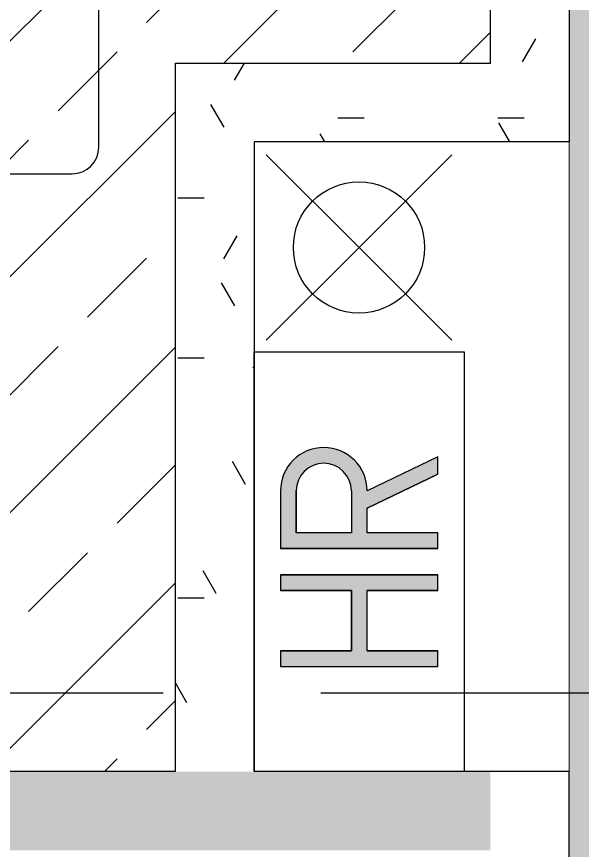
# Model space of a CAD drawing. Header units: millimetres. Extents: x -92759 to 184353, y -15225 to 86714.
# Drawn here: x 81749 to 82826, y 61041 to 62630 of the extents above; entities that cross this region are included whole.
import ezdxf

# ---------------------------------------------------------------- set-up
doc = ezdxf.new("R2010")
doc.units = ezdxf.units.MM
doc.linetypes.add('IDA - Grid Line', pattern=[2100, 1200, -300, 300, -300])
for name, color, linetype in [('0-1', 9, 'Continuous'), ('A-_FURT----_E', 9, 'Continuous'), ('A-_FURT----_E-1', 8, 'Continuous'), ('A-_WALL----_H-1', 9, 'Continuous'), ('A-_WALLPRTN_E', 8, 'Continuous'), ('A-PATT-CONC', 8, 'Continuous'), ('M-_SANIFIXR_E', 9, 'Continuous')]:
    doc.layers.add(name, color=color, linetype=linetype)
for name, color, linetype, true_color in [('A-_DETA----_ED-2', 1, 'Continuous', 0xff0000), ('M-_EQPT----_E-1', 1, 'Continuous', 0xff0000), ('S-_ANOTGRID_E-1', 9, 'IDA - Grid Line', 0x808080)]:
    doc.layers.add(name, color=color, linetype=linetype, true_color=true_color)
doc.layers.add('HFI 9MM FPB', color=94, linetype='Continuous', lineweight=5)
pattern_1 = [(0, (-11670.95, 40338.29), (609.6, 152.4), [50.292, -406.908, 50.292, -406.908, -2438.4]), (0, (-11670.95, 40338.29), (609.6, 152.4), [-914.4, 50.292, -864.108, 50.292, -406.908, -1066.8]), (0, (-11670.95, 40338.29), (609.6, 152.4), [-2286, 50.292, -254.508, 50.292, -711.708]), (120, (-11442.35, 40414.49), (-436.7823, 451.7291), [50.292, -406.908, 50.292, -406.908, -2438.4]), (120, (-11442.35, 40414.49), (-436.7823, 451.7291), [-914.4, 50.292, -864.108, 50.292, -406.908, -1066.8]), (120, (-11442.35, 40414.49), (-436.7823, 451.7291), [-2286, 50.292, -254.508, 50.292, -711.708]), (240, (-11366.15, 40719.29), (-172.8177, -604.1291), [50.292, -406.908, 50.292, -406.908, -2438.4]), (240, (-11366.15, 40719.29), (-172.8177, -604.1291), [-914.4, 50.292, -864.108, 50.292, -406.908, -1066.8]), (240, (-11366.15, 40719.29), (-172.8177, -604.1291), [-2286, 50.292, -254.508, 50.292, -711.708])]

# ---------------------------------------------------------------- blocks, each defined once
blk = doc.blocks.new('IDA - Hosereel - Scaled1 - HR 2-8812610-BLK8_RHH_2ND STOREY PLAN')
at = {"layer": 'A-_DETA----_ED-2'}
blk.add_hatch(color=256, dxfattribs=at).paths.add_polyline_path([(-25, -50), (-55, -50), (-55, -185), (-170, -185), (-170, -50), (-200, -50), (-200, -350), (-170, -350), (-170, -215), (-55, -215), (-55, -350), (-25, -350), (-25, -172.2)])
h = blk.add_hatch(color=256, dxfattribs=at)
h.paths.add_polyline_path([(217.5, -132.5), (214.7, -111.1), (206.4, -91.2), (193.3, -74.2), (176.3, -61.1), (156.4, -52.8), (135, -50), (25, -50), (25, -350), (55, -350), (55, -215), (101.7, -215), (166.7, -350), (200, -350), (135, -215), (156.4, -212.2), (176.3, -203.9), (193.3, -190.8), (207.1, -172.2), (214.7, -153.9)])
h.paths.add_polyline_path([(187.5, -132.5), (185.7, -146.1), (180.5, -158.7), (168.7, -172.2), (161.3, -178), (148.6, -183.2), (135, -185), (55, -185), (55, -80), (135, -80), (148.6, -81.8), (161.3, -87), (172.1, -95.4), (180.5, -106.2), (185.7, -118.9)])
for p, q in [((-400, -400), (-400, 0)), ((-400, 0), (400, 0)), ((400, 0), (400, -400)), ((-170, -50), (-200, -50)), ((-200, -50), (-200, -350)), ((-170, -50), (-200, -50)), ((-200, -50), (-200, -350)), ((-170, -50), (-170, -185)), ((-170, -185), (-170, -50)), ((-25, -50), (-55, -50)), ((-55, -185), (-55, -50)), ((-25, -50), (-55, -50)), ((-55, -50), (-55, -185)), ((-25, -50), (-25, -350)), ((-25, -350), (-25, -50)), ((25, -350), (25, -50)), ((135, -50), (25, -50)), ((135, -50), (25, -50)), ((25, -50), (25, -350)), ((55, -185), (55, -80)), ((135, -80), (55, -80)), ((55, -185), (55, -80)), ((55, -80), (135, -80)), ((-170, -185), (-55, -185)), ((-55, -185), (-170, -185)), ((135, -185), (55, -185)), ((135, -185), (55, -185)), ((-170, -215), (-55, -215)), ((-170, -215), (-170, -350)), ((-170, -350), (-170, -215)), ((-170, -215), (-55, -215)), ((-55, -350), (-55, -215)), ((-55, -215), (-55, -350)), ((55, -350), (55, -215)), ((55, -215), (101.7, -215)), ((55, -350), (55, -215)), ((55, -215), (101.7, -215)), ((166.7, -350), (101.7, -215)), ((101.7, -215), (166.7, -350)), ((200, -350), (135, -215)), ((200, -350), (135, -215)), ((-200, -350), (-170, -350)), ((-200, -350), (-170, -350)), ((-55, -350), (-25, -350)), ((-55, -350), (-25, -350)), ((25, -350), (55, -350)), ((25, -350), (55, -350)), ((166.7, -350), (200, -350)), ((166.7, -350), (200, -350)), ((400, -400), (-400, -400))]:
    blk.add_line(p, q, dxfattribs=at)
for radius in [82.5, 82.5, 52.5, 52.5]:
    blk.add_arc((135, -132.5), radius, 270, 90, dxfattribs=at)
blk = doc.blocks.new('IDA- Fire Extinguisher1 - 3kg AB-8814941-BLK8_RHH_2ND STOREY PLAN')
at = {"layer": 'A-_DETA----_ED-2'}
for p in [(-226.8, 376.8), (126.8, 376.8), (-226.8, 23.2), (126.8, 23.2)]:
    blk.add_line(p, (-50, 200), dxfattribs=at)
blk.add_circle((-50, 200), 125, dxfattribs=at)
blk = doc.blocks.new('Steelcase_AM_Table_Conference_Groupwork_Training_NonFlip - 30D x 60W-8499871-2ND STOREY Copy 1')
at = {"layer": 'A-_FURT----_E', "color": 8}
for p, q in [((694.8, 317.5), (-727.6, 317.5)), ((-778.4, 266.7), (-778.4, -393.7)), ((745.6, -393.7), (745.6, 266.7)), ((-727.6, -444.5), (694.8, -444.5))]:
    blk.add_line(p, q, dxfattribs=at)
for centre, start, end in [((-727.6, 266.7), 90, 180), ((694.8, 266.7), 360, 90), ((-727.6, -393.7), 180, 270), ((694.8, -393.7), 270, 360)]:
    blk.add_arc(centre, 50.8, start, end, dxfattribs=at)
blk = doc.blocks.new('1599_FURN_RHH_BLK8 _NEW__2ND STY_dwg-10261561-BLK8_RHH_2ND STOREY PLAN')
at = {"layer": 'A-_FURT----_E', "rotation": 90}
blk.add_blockref('Steelcase_AM_Table_Conference_Groupwork_Training_NonFlip - 30D x 60W-8499871-2ND STOREY Copy 1', (-8840.3, -16232.7), dxfattribs=at)
blk = doc.blocks.new('A$C3019c3af')
at = {"layer": 'A-_WALL----_H-1'}
h = blk.add_hatch(dxfattribs=at)
h.set_pattern_fill('FP_8', color=256, style=0, pattern_type=2)
h.set_pattern_definition(pattern_1)
h.paths.add_polyline_path([(100, 29650), (100, 37900), (-50, 37900), (-50, 29650)])
h = blk.add_hatch(dxfattribs=at)
h.set_pattern_fill('FP_8', color=256, style=0, pattern_type=2)
h.set_pattern_definition(pattern_1)
h.paths.add_polyline_path([(-500, 29650), (-50, 29650), (-50, 29800), (-650, 29800), (-650, 29650)])
h = blk.add_hatch(dxfattribs=at)
h.set_pattern_fill('FP_8', color=256, style=0, pattern_type=2)
h.set_pattern_definition(pattern_1)
h.paths.add_polyline_path([(-600.9, 28450), (-500, 28450), (-500, 29650), (-650, 29650), (-650, 28450)])
h = blk.add_hatch(dxfattribs=at)
h.set_pattern_fill('FP_8', color=256, style=0, pattern_type=2)
h.set_pattern_definition(pattern_1)
h.paths.add_polyline_path([(-3300, 28300), (-50, 28300), (-50, 28450), (-3300, 28450), (-3300, 28419.2)])
h.paths.add_polyline_path([(-3900, 28300), (-3900, 28450), (-9700, 28450), (-9700, 28300), (-4167.3, 28300)])
h.paths.add_polyline_path([(-10300, 28300), (-10300, 28450), (-15175, 28450), (-15175, 28300), (-10507.7, 28300)])
h = blk.add_hatch(dxfattribs=at)
h.set_pattern_fill('FP_8', color=256, style=0, pattern_type=2)
h.set_pattern_definition(pattern_1)
h.paths.add_polyline_path([(25, 23200), (100, 23200), (100, 26600), (-50, 26600), (-50, 23200)])
h.paths.add_polyline_path([(25, 28200), (100, 28200), (100, 28450), (-50, 28450), (-50, 28200)])
at = {"layer": 'A-_WALLPRTN_E'}
for p, q in [((100, 37900), (100, 29650)), ((-50, 29800), (-50, 37300)), ((-650, 29800), (-50, 29800)), ((-650, 28450), (-650, 29800)), ((100, 29650), (-500, 29650)), ((-500, 29650), (-500, 28450)), ((-650, 28450), (-3300, 28450)), ((100, 28450), (-500, 28450)), ((100, 28200), (100, 28450))]:
    blk.add_line(p, q, dxfattribs=at)
at = {"layer": 'S-_ANOTGRID_E-1'}
blk.add_line((-38173.1, 28600), (13784.7, 28600), dxfattribs=at)
at = {"layer": 'A-_FURT----_E-1', "rotation": 270.0000000000013}
blk.add_blockref('IDA- Fire Extinguisher1 - 3kg AB-8814941-BLK8_RHH_2ND STOREY PLAN', (-500.4, 29398.7), dxfattribs=at)
at = {"layer": 'M-_EQPT----_E-1', "rotation": 90.0000000000005}
blk.add_blockref('IDA - Hosereel - Scaled1 - HR 2-8812610-BLK8_RHH_2ND STOREY PLAN', (-500, 28850), dxfattribs=at)
at = {"layer": 'M-_SANIFIXR_E'}
blk.add_blockref('1599_FURN_RHH_BLK8 _NEW__2ND STY_dwg-10261561-BLK8_RHH_2ND STOREY PLAN', (7599.8, 46600.1), dxfattribs=at)
blk = doc.blocks.new('RCP_B8L2')
at = {"layer": 'HFI 9MM FPB'}
h = blk.add_hatch(dxfattribs=at)
h.set_pattern_fill('ANSI33', color=256, scale=50)
h.set_pattern_definition([(45, (-381589.02, -647239), (-224.5064, 224.5064), []), (45, (-381364.5, -647239), (-224.5064, 224.5064), [158.75, -79.375])])
h.paths.add_polyline_path([(-397818.1, -145727.3), (-400118.1, -145727.3), (-400118.1, -175677.3), (-397818.1, -175677.3), (-397818.1, -149677.3), (-369818.1, -149677.3), (-369818.1, -175677.3), (-400118.1, -175677.3), (-400118.1, -180477.3), (-377418.1, -180477.3), (-377418.1, -194177.3), (-377868.1, -194177.3), (-377868.1, -197377.3), (-373818.1, -197377.3), (-373818.1, -196977.3), (-373218.1, -196977.3), (-373218.1, -197377.3), (-372328.1, -197377.3), (-372328.1, -187777.3), (-373518.1, -187777.3), (-373518.1, -183977.3), (-369718.1, -183977.3), (-369718.1, -184377.3), (-367302.1, -184377.3), (-367302.1, -183227.3), (-367418.1, -183227.3), (-367418.1, -174577.3), (-365018.1, -174577.3), (-365018.1, -174045.3), (-364918.1, -174045.3), (-364918.1, -173009.3), (-365018.1, -173009.3), (-365018.1, -172877.3), (-367418.1, -172877.3), (-367418.1, -161227.3), (-365818.1, -161227.3), (-365818.1, -161927.3), (-362518.1, -161927.3), (-362518.1, -160193), (-362518.1, -159277.3), (-362718.1, -159277.3), (-362718.1, -157677.3), (-364168.1, -157677.3), (-364168.1, -158127.3), (-364455.6, -158127.3), (-365318.1, -158127.3), (-365318.1, -158827.3), (-366818.1, -158827.3), (-366818.1, -159277.3), (-367418.1, -159277.3), (-367418.1, -145307.3), (-369018.1, -145307.3), (-369018.1, -145557.3), (-369818.1, -145557.3), (-369818.1, -147877.3), (-377418.1, -147877.3), (-377418.1, -145557.7), (-379668.1, -145557.7), (-379668.1, -147877.3), (-394868.1, -147877.3), (-394868.1, -146527.3), (-397818.1, -146527.3)])
h.paths.add_polyline_path([(-399868.1, -146002.3), (-398068.1, -146002.3), (-398068.1, -175402.3), (-399868.1, -175402.3)], flags=16)
h.paths.add_polyline_path([(-379218.1, -147877.3), (-379218.1, -146077.3), (-378018.1, -146077.3), (-378018.1, -147877.3), (-369818.1, -147877.3), (-369818.1, -149677.3), (-397818.1, -149677.3), (-397818.1, -147877.3), (-397818.1, -146677.3), (-396618.1, -146677.3), (-395418.1, -146677.3), (-395418.1, -147877.3)], flags=16)
h.paths.add_polyline_path([(-369518.1, -175677.3), (-367718.1, -175677.3), (-367718.1, -145677.3), (-369518.1, -145677.3)], flags=16)
h.paths.add_polyline_path([(-366468.1, -159177.3), (-366468.1, -160977.3), (-365268.1, -160977.3), (-365268.1, -161577.3), (-362868.1, -161577.3), (-362868.1, -159177.3)], flags=16)
h.paths.add_polyline_path([(-376718.1, -196977.3), (-373718.1, -196977.3), (-373718.1, -187977.3), (-373718.1, -187977.3), (-373718.1, -183777.3), (-367718.1, -183777.3), (-367718.1, -175977.3), (-399518.1, -175977.3), (-399518.1, -180177.3), (-376718.1, -180177.3)], flags=16)
h = blk.add_hatch(dxfattribs=at)
h.set_pattern_fill('ANSI33', color=256, scale=50)
h.set_pattern_definition([(45, (-581589.02, -147239), (-224.5064, 224.5064), []), (45, (-581364.5, -147239), (-224.5064, 224.5064), [158.75, -79.375])])
h.paths.add_polyline_path([(-370899.3, -151102.3), (-373899.3, -151102.3), (-373899.3, -158302.3), (-370899.3, -158302.3)], flags=16)
edge = h.paths.add_edge_path()
edge.add_line((-373218.1, -158677.3), (-373818.1, -158677.3))
edge.add_line((-373818.1, -158677.3), (-373818.1, -159161.3))
edge.add_line((-373818.1, -159127.3), (-374768.1, -159127.3))
edge.add_line((-374768.1, -159127.3), (-374768.1, -149827.3))
edge.add_line((-374768.1, -149827.3), (-373818.1, -149827.3))
edge.add_line((-373818.1, -149827.3), (-373818.1, -150277.3))
edge.add_line((-373818.1, -150277.3), (-373218.1, -150277.3))
edge.add_line((-373218.1, -150277.3), (-373218.1, -149827.3))
edge.add_line((-373218.1, -149827.3), (-371918.1, -149827.3))
edge.add_line((-371918.1, -149827.3), (-371918.1, -150277.3))
edge.add_line((-371918.1, -150277.3), (-369968.1, -150277.3))
edge.add_line((-369968.1, -150277.3), (-369968.1, -157777.3))
edge.add_line((-369968.1, -157777.3), (-370568.1, -157777.3))
edge.add_line((-370568.1, -157777.3), (-370568.1, -159127.3))
edge.add_line((-370568.1, -159127.3), (-373218.1, -159127.3))
edge.add_line((-373218.1, -159127.3), (-373218.1, -158677.3))
blk.add_lwpolyline([(-397818.1, -149677.3), (-369818.1, -149677.3), (-369818.1, -175677.3), (-400118.1, -175677.3)], dxfattribs=at)

msp = doc.modelspace()

# ---------------------------------------------------------------- block references
at = {"layer": '0-1'}
msp.add_blockref('A$C3019c3af', (82701.1, 32741.2), dxfattribs=at)
at = {"layer": 'A-PATT-CONC'}
msp.add_blockref('RCP_B8L2', (452619.1, 220318.5), dxfattribs=at)

doc.saveas('drawing.dxf')
